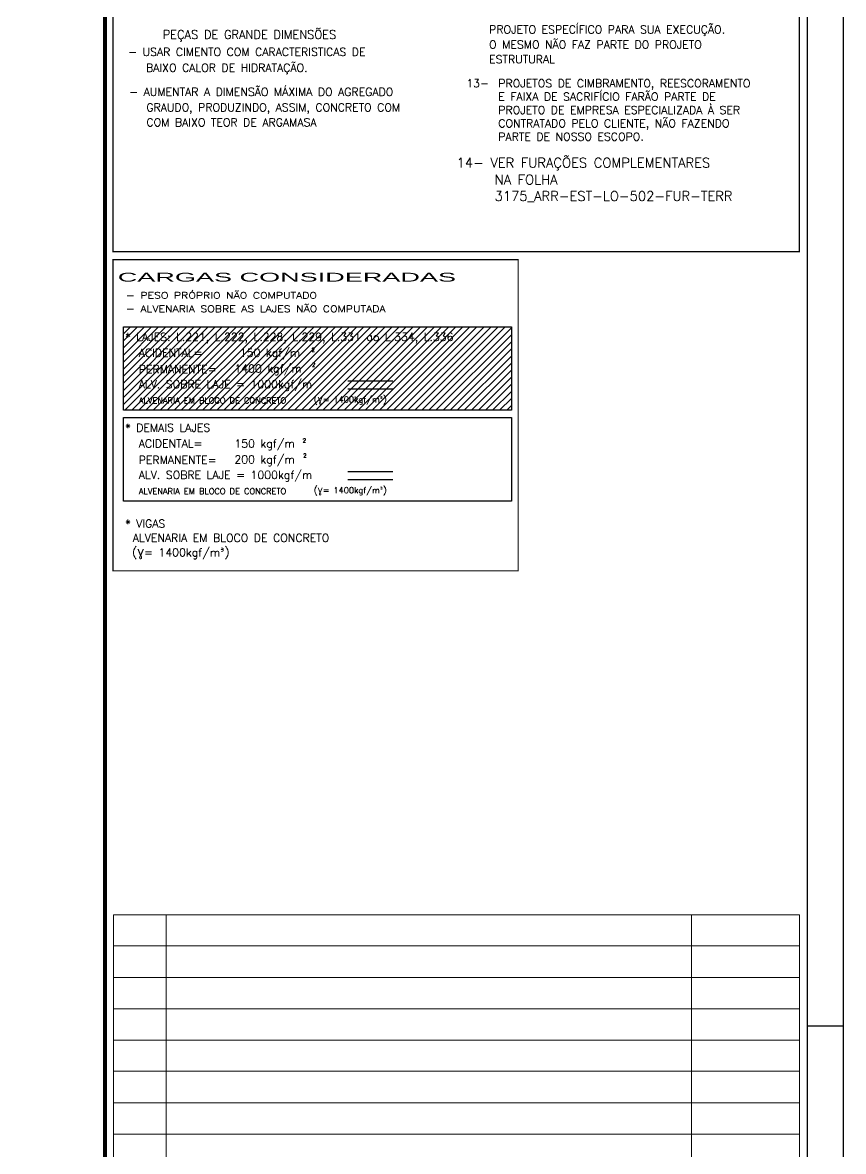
# Model space of a CAD drawing. Header units: inches. Extents: x 0 to 5940, y 0 to 4205.
# Drawn here: x 4914 to 5940, y 1343 to 2753 of the extents above; entities that cross this region are included whole.
import ezdxf
from ezdxf.lldxf.tags import DXFTag

# ---------------------------------------------------------------- set-up
doc = ezdxf.new("R2010")
doc.units = ezdxf.units.IN
doc.header["$LTSCALE"] = 50
doc.header["$MEASUREMENT"] = 0
doc.layers.add('FOLHA', color=7, linetype='Continuous')
doc.layers.add('HACHUR LAJE', color=141, linetype='Continuous')
doc.styles.add('CONCRETO', font='arial.ttf')
doc.styles.add('R80', font='ROMANS.SHX', dxfattribs={"height": 10})
doc.styles.add('ROMANS', font='romans.shx')
tags = doc.linetypes.add('OCULTA', pattern=[0.375, 0.25, -0.125]).pattern_tags.tags
tags[6:7] = [DXFTag(74, 4), DXFTag(75, 0), DXFTag(340, '0'), DXFTag(46, 1.0), DXFTag(50, 0.0), DXFTag(44, 0.0), DXFTag(45, 0.0)]
tags[4:5] = [DXFTag(74, 4), DXFTag(75, 0), DXFTag(340, '0'), DXFTag(46, 1.0), DXFTag(50, 0.0), DXFTag(44, 0.0), DXFTag(45, 0.0)]

msp = doc.modelspace()

# ---------------------------------------------------------------- hatches: boundary and pattern name
at = {"layer": 'HACHUR LAJE'}
h = msp.add_hatch(dxfattribs=at)
h.set_pattern_fill('ANSI31', color=256, scale=50)
h.set_pattern_definition([(45, (0, -112.472), (-4.4194174, 4.4194174), [])])
h.paths.add_polyline_path([(5040.356, 2373.319), (5040.356, 2269.068), (5525.246, 2269.068), (5525.246, 2373.319)])

# ---------------------------------------------------------------- linework, layer by layer
at = {"lineweight": 0}
for p, q in [((5028.2, 1638.698), (5028.2, 60)), ((5885, 1638.698), (5028.2, 1638.698)), ((5093.864, 1638.698), (5093.864, 1050.631)), ((5750.325, 1638.698), (5750.325, 1050.631)), ((5885, 1638.698), (5885, 60)), ((5885, 1600.077), (5028.2, 1600.077)), ((5885, 1560.362), (5028.2, 1560.362)), ((5885, 1560.362), (5028.2, 1560.362)), ((5885, 1521.194), (5028.2, 1521.194)), ((5885, 1482.026), (5028.2, 1482.026)), ((5885, 1443.405), (5028.2, 1443.405)), ((5885, 1403.69), (5028.2, 1403.69)), ((5885, 1364.522), (5028.2, 1364.522))]:
    msp.add_line(p, q, dxfattribs=at)
at = {"layer": 'FOLHA', "color": 1}
msp.add_line((5895, 50), (5895, 4155), dxfattribs=at)
at = {"layer": 'FOLHA', "color": 10, "linetype": 'OCULTA'}
for p, q in [((5320.721, 2305.971), (5377.103, 2305.971)), ((5320.721, 2295.971), (5377.103, 2295.971)), ((5320.721, 2192.611), (5377.103, 2192.611)), ((5320.721, 2182.611), (5377.103, 2182.611))]:
    msp.add_line(p, q, dxfattribs=at)
at = {"layer": 'FOLHA'}
msp.add_line((5895, 1500), (5940, 1500), dxfattribs=at)
msp.add_lwpolyline([(0, 4205), (0, 0), (5940, 0), (5940, 4205)], close=True, dxfattribs=at)
at = {"layer": 'FOLHA', "color": 252}
for points, const_width in [([(5017.5, 60), (5017.5, 4145)], 5), ([(5027.5, 3152.775), (5440.798, 3152.775), (5545.159, 3152.775), (5440.798, 3152.775), (5885, 3152.775), (5885, 2467.096), (5027.5, 2467.096), (5027.5, 3152.775)], 1.5)]:
    msp.add_lwpolyline(points, dxfattribs=dict(at, const_width=const_width))
at = {"layer": 'FOLHA', "color": 252, "const_width": 1.5}
msp.add_lwpolyline([(5533.655, 2068.48), (5027.5, 2068.48), (5027.5, 2457.096), (5533.655, 2457.096)], close=True, dxfattribs=at)
at = {"layer": 'FOLHA', "color": 8}
for points in [[(5040.356, 2373.319), (5525.246, 2373.319), (5525.246, 2269.068), (5040.356, 2269.068)], [(5040.356, 2259.96), (5525.246, 2259.96), (5525.246, 2155.709), (5040.356, 2155.709)]]:
    msp.add_lwpolyline(points, close=True, dxfattribs=at)

# ---------------------------------------------------------------- texts
at = {"layer": 'FOLHA', "style": 'ROMANS'}
for s, height, p in [('    PROJETO ESPECÍFICO PARA SUA EXECUÇÃO.', 10, (5467.498, 2739.736)), ('    O MESMO NÃO FAZ PARTE DO PROJETO', 10, (5467.498, 2720.874)), ('- USAR CIMENTO COM CARACTERISTICAS DE', 10, (5046.35, 2711.73)), ('    ESTRUTURAL', 10, (5467.498, 2702.535)), ('BAIXO CALOR DE HIDRATAÇÃO.', 10, (5068.618, 2691.91)), ('- AUMENTAR A DIMENSÃO MÁXIMA DO AGREGADO', 10, (5047.64, 2661.84)), ('GRAUDO, PRODUZINDO, ASSIM, CONCRETO COM ', 10, (5069.024, 2642.409)), ('COM BAIXO TEOR DE ARGAMASA', 10, (5069.155, 2623.731)), ('* LAJES: L.221, L.222, L.228, L.229, L.331 ao L.334, L.336', 10, (5042.651, 2355.652)), ('ACIDENTAL=', 10, (5059.516, 2335.866)), (' 150 kgf/m', 10, (5179.045, 2335.866)), ('2', 5, (5275.388, 2342.124)), ('1400 kgf/m', 10, (5179.045, 2316.05)), ('2', 5, (5276.121, 2323.427)), ('PERMANENTE=', 10, (5059.516, 2315.334)), ('ALV. SOBRE LAJE = 1000kgf/m', 10, (5059.516, 2296.641)), ('* DEMAIS LAJES', 10, (5042.651, 2242.292)), ('ACIDENTAL=', 10, (5059.516, 2222.507)), ('150 kgf/m', 10, (5179.045, 2222.507)), ('2', 5, (5264.328, 2228.764)), ('200 kgf/m', 10, (5179.045, 2202.69)), ('2', 5, (5265.061, 2210.068)), ('PERMANENTE=', 10, (5059.516, 2201.974)), ('ALV. SOBRE LAJE = 1000kgf/m', 10, (5059.516, 2183.281)), ('* VIGAS', 10, (5042.651, 2122.448)), ('ALVENARIA EM BLOCO DE CONCRETO', 10, (5052.033, 2104.628))]:
    msp.add_text(s, height=height, dxfattribs=at).set_placement(p)
at = {"layer": 'FOLHA', "color": 12, "style": 'R80', "width": 0.95}
msp.add_text('PEÇAS DE GRANDE DIMENSÕES ', height=11, dxfattribs=at).set_placement((5089.489, 2732.95))
at = {"layer": 'FOLHA', "color": 10, "style": 'ROMANS'}
for s, p in [('14- VER FURAÇÕES COMPLEMENTARES', (5456.746, 2572.353)), ('NA FOLHA', (5504.214, 2551.175)), ('3175_ARR-EST-LO-502-FUR-TERR', (5504.214, 2530.727))]:
    msp.add_text(s, height=12, dxfattribs=at).set_placement(p)
at = {"layer": 'FOLHA', "color": 10, "style": 'CONCRETO', "width": 2.2}
msp.add_text('CARGAS CONSIDERADAS', height=11, dxfattribs=at).set_placement((5033.354, 2429.831))
at = {"layer": 'FOLHA', "style": 'ROMANS', "width": 1.25}
for s, p in [('- PESO PRÓPRIO NÃO COMPUTADO', (5043.546, 2408.574)), ('- ALVENARIA SOBRE AS LAJES NÃO COMPUTADA', (5043.546, 2391.747))]:
    msp.add_text(s, height=8, dxfattribs=at).set_placement(p)
at = {"layer": 'FOLHA', "color": 4, "style": 'ROMANS'}
for p in [(5059.636, 2277.528), (5059.636, 2164.168)]:
    msp.add_text('ALVENARIA EM BLOCO DE CONCRETO', height=7.5, dxfattribs=at).set_placement(p)
at = {"layer": 'FOLHA', "insert": (5468.786, 2682.52), "char_height": 10, "width": 398.85073, "attachment_point": 1, "style": 'ROMANS'}
msp.add_mtext('\\pxi-4,l4,t4;{\\Fromans.shx;13-^IPROJETOS DE CIMBRAMENTO, REESCORAMENTO E FAIXA DE SACRIFÍCIO FARÃO PARTE DE PROJETO DE EMPRESA ESPECIALIZADA À SER CONTRATADO PELO CLIENTE, NÃO FAZENDO PARTE DE NOSSO ESCOPO.}', dxfattribs=at)
at = {"layer": 'FOLHA', "color": 4, "char_height": 7.5, "attachment_point": 1, "style": 'ROMANS'}
for insert in [(5278.213, 2287.757), (5278.213, 2174.398)]:
    msp.add_mtext_dynamic_manual_height_columns('{\\H1.0833x;(\\fArial|b0|i0|c0|p34;\\H1.1077x;ɣ}= 1400kgf/m{\\fISOCPEUR|b0|i0|c0|p34;\\H1.0833x;³\\Fromans|c0;)}', width=150.87068, gutter_width=12.5, heights=[0], dxfattribs=dict(at, insert=insert))
at = {"layer": 'FOLHA', "insert": (5051.282, 2098.558), "char_height": 10, "attachment_point": 1, "style": 'ROMANS'}
msp.add_mtext_dynamic_manual_height_columns('{\\H1.0833x;(\\fArial|b0|i0|c0|p34;\\H1.1077x;ɣ}= 1400kgf/m{\\fISOCPEUR|b0|i0|c0|p34;\\H1.0833x;³\\Fromans|c0;)}', width=150.87068, gutter_width=12.5, heights=[0], dxfattribs=at)

doc.saveas('drawing.dxf')
